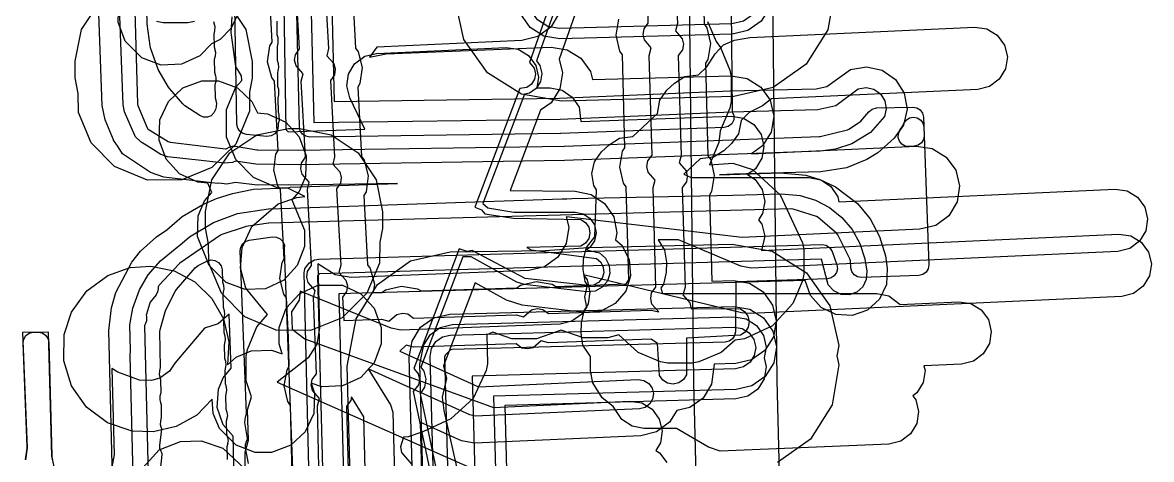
# Model space of a CAD drawing. Header units: metres. Extents: x 17722 to 17999, y 13535 to 15917.
# Drawn here: x 17804.1 to 17858.5, y 15397.8 to 15418.8 of the extents above; entities that cross this region are included whole.
import ezdxf

# ---------------------------------------------------------------- set-up
doc = ezdxf.new("R2010")
doc.units = ezdxf.units.M
for name, color, linetype in [('AI_GREENING_ALLOWED_ZONE', 4, 'Continuous'), ('AI_GREENING_EXCLUSIONS', 1, 'Continuous'), ('AI_GREENING_LAWN', 82, 'Continuous')]:
    doc.layers.add(name, color=color, linetype=linetype)

msp = doc.modelspace()

# ---------------------------------------------------------------- linework, layer by layer
at = {"layer": 'AI_GREENING_ALLOWED_ZONE'}
msp.add_lwpolyline([(17846.818, 15412.805), (17846.636, 15412.83), (17846.475, 15412.921), (17846.357, 15413.063), (17846.3, 15413.239), (17846.31, 15413.423), (17846.386, 15413.591), (17846.529, 15413.794), (17846.577, 15413.91), (17846.683, 15414.07), (17846.842, 15414.178), (17847.031, 15414.218), (17847.22, 15414.184), (17847.383, 15414.081), (17847.494, 15413.924), (17847.538, 15413.737), (17847.553, 15413.334), (17847.522, 15413.143), (17847.421, 15412.977), (17847.264, 15412.863), (17847.076, 15412.816), (17846.818, 15412.805)], close=True, dxfattribs=at)
msp.add_lwpolyline([(17804.287, 15397.746), (17804.372, 15398.289), (17804.375, 15398.338), (17804.169, 15403.345), (17804.201, 15403.541), (17804.306, 15403.71), (17804.468, 15403.824), (17804.662, 15403.866), (17804.905, 15403.869), (17805.095, 15403.834), (17805.258, 15403.73), (17805.369, 15403.571), (17805.411, 15403.382), (17805.55, 15397.927), (17805.556, 15397.878), (17805.593, 15397.714)], dxfattribs=at)
at = {"layer": 'AI_GREENING_EXCLUSIONS'}
for points in [[(17846.455, 15514.793), (17847.112, 15475.226), (17846.972, 15474.458), (17846.581, 15473.835), (17845.908, 15473.358), (17845.19, 15473.195), (17839.663, 15472.978), (17840.458, 15401.539), (17843.063, 15298.501), (17845.054, 15183.374)], [(17840.715, 15202.784), (17839.063, 15298.423), (17836.459, 15401.452), (17835.641, 15474.878), (17835.785, 15475.645), (17836.172, 15476.258), (17836.855, 15476.739), (17837.563, 15476.898), (17843.08, 15477.115), (17842.49, 15512.663)], [(17816.649, 15476.865), (17818.166, 15413.964), (17830.032, 15414.127), (17838.269, 15414.481), (17842.438, 15414.582), (17843.302, 15414.784), (17844.368, 15415.578), (17844.752, 15415.645), (17845.133, 15415.561), (17845.453, 15415.337), (17845.662, 15415.007), (17845.73, 15414.623), (17845.645, 15414.242), (17844.962, 15413.484), (17844.073, 15412.936), (17843.277, 15412.676), (17842.543, 15412.584), (17830.237, 15412.129), (17817.446, 15411.925), (17815.385, 15411.948), (17814.393, 15412.103), (17814.254, 15412.031), (17813.865, 15411.999), (17812.738, 15412.129), (17812.738, 15412.129), (17811.119, 15412.316), (17811.118, 15412.316), (17811.118, 15412.316), (17811.118, 15412.316), (17810.797, 15412.429), (17810.797, 15412.429), (17810.797, 15412.429), (17810.099, 15412.863), (17810.097, 15412.865), (17809.853, 15413.017), (17809.569, 15413.284), (17809.569, 15413.284), (17809.569, 15413.284), (17809.546, 15413.336), (17809.058, 15414.468), (17809.058, 15414.468), (17809.058, 15414.468), (17808.985, 15414.808), (17808.985, 15414.808), (17808.985, 15414.808), (17808.561, 15426.34)], [(17817.649, 15476.886), (17819.141, 15414.978), (17830.004, 15415.126), (17838.214, 15415.48), (17842.359, 15415.58), (17842.867, 15415.691), (17844.006, 15416.51), (17844.775, 15416.645), (17845.536, 15416.476), (17846.175, 15416.028), (17846.594, 15415.369), (17846.729, 15414.601), (17846.56, 15413.839), (17846.112, 15413.2), (17845.32, 15412.504), (17844.786, 15412.175), (17843.818, 15411.783), (17842.569, 15411.584), (17838.393, 15411.476), (17837.704, 15411.447), (17840.655, 15411.532), (17841.847, 15411.419), (17842.533, 15411.219), (17843.288, 15410.866), (17844.342, 15410.057), (17844.946, 15409.322), (17845.404, 15408.475), (17845.693, 15407.538), (17845.778, 15406.941), (17845.735, 15406.162), (17845.397, 15405.458), (17844.816, 15404.938), (17844.08, 15404.679), (17843.301, 15404.722), (17842.597, 15405.06), (17842.077, 15405.642), (17841.823, 15406.364), (17819.375, 15405.712), (17820.067, 15378.766)], [(17830.541, 15473.527), (17831.91, 15422.038), (17838.197, 15422.206), (17838.966, 15422.074), (17839.626, 15421.658), (17840.077, 15421.021), (17840.249, 15420.26), (17840.117, 15419.49), (17839.701, 15418.83), (17839.064, 15418.38), (17838.303, 15418.207), (17830.017, 15417.987), (17829.248, 15418.119), (17828.588, 15418.535), (17828.137, 15419.172), (17827.965, 15419.933), (17826.489, 15475.42)], [(17830.897, 15473.188), (17832.245, 15422.483), (17838.2, 15422.641), (17838.776, 15422.543), (17839.271, 15422.23), (17839.609, 15421.753), (17839.739, 15421.182), (17839.652, 15420.675), (17839.749, 15420.246), (17839.65, 15419.669), (17839.338, 15419.174), (17838.86, 15418.836), (17838.29, 15418.707), (17830.004, 15418.487), (17829.427, 15418.585), (17828.932, 15418.898), (17828.594, 15419.375), (17828.465, 15419.946), (17826.989, 15475.433)], [(17834.489, 15469.782), (17835.651, 15426.075), (17838.106, 15426.14), (17840.029, 15425.811), (17841.68, 15424.77), (17842.806, 15423.178), (17843.238, 15421.275), (17843.151, 15420.768), (17843.248, 15420.339), (17842.918, 15418.416), (17841.878, 15416.766), (17840.285, 15415.639), (17838.383, 15415.208), (17830.097, 15414.988), (17828.174, 15415.317), (17826.524, 15416.358), (17825.397, 15417.951), (17824.966, 15419.853), (17823.49, 15475.34)], [(17816.595, 15427.463), (17816.817, 15413.63), (17816.931, 15413.516), (17820.626, 15413.645), (17819.897, 15415.151), (17819.757, 15415.72), (17819.839, 15416.28), (17820.135, 15416.785), (17820.619, 15417.146), (17821.187, 15417.286), (17827.423, 15417.571), (17828.001, 15417.483), (17828.502, 15417.18), (17828.849, 15416.709), (17828.99, 15416.141), (17828.911, 15415.624), (17829.552, 15415.624), (17830.126, 15415.51), (17830.612, 15415.185), (17830.937, 15414.698), (17831.028, 15414.008), (17838.28, 15414.261), (17838.858, 15414.167), (17839.356, 15413.859), (17839.698, 15413.384), (17839.832, 15412.814), (17839.738, 15412.237), (17839.43, 15411.739), (17839.041, 15411.459), (17839.422, 15411.215), (17839.756, 15410.734), (17839.88, 15410.162), (17839.776, 15409.586), (17839.582, 15409.285), (17839.743, 15409.062), (17839.88, 15408.493), (17839.714, 15407.795), (17856.924, 15408.59), (17857.503, 15408.503), (17858.004, 15408.201), (17858.351, 15407.729), (17858.492, 15407.161), (17858.404, 15406.583), (17858.102, 15406.082), (17857.631, 15405.734), (17857.063, 15405.594), (17839.171, 15404.766), (17838.752, 15404.806), (17831.155, 15406.627), (17831.328, 15406.389), (17831.464, 15405.82), (17831.372, 15405.242), (17831.066, 15404.743), (17830.593, 15404.399), (17830.024, 15404.262), (17822.356, 15403.968), (17821.889, 15404.06), (17817.518, 15405.843), (17817.46, 15405.408), (17817.093, 15404.845), (17817.122, 15404.02), (17817.736, 15403.552), (17826.815, 15400.255), (17833.374, 15400.554), (17833.952, 15400.466), (17834.453, 15400.163), (17834.8, 15399.692), (17834.941, 15399.124), (17834.853, 15398.545), (17834.63, 15398.176), (17834.812, 15398.066), (17835.159, 15397.595)], [(17808.893, 15380.065), (17808.337, 15402.656), (17808.301, 15403.951), (17808.433, 15405.043), (17808.644, 15405.78), (17809.406, 15407.243), (17809.833, 15407.762), (17810.594, 15408.465), (17811.097, 15408.792), (17811.832, 15409.433), (17812.833, 15410.013), (17813.489, 15410.298), (17814.258, 15410.549), (17815.265, 15410.75), (17816.89, 15410.812), (17817.035, 15410.846), (17822.198, 15411.019), (17817.04, 15410.949), (17816.971, 15410.961), (17815.435, 15410.944), (17814.392, 15411.075), (17813.979, 15410.993), (17813.589, 15411.036), (17813.529, 15411.031), (17810.954, 15411.33), (17810.954, 15411.33), (17810.954, 15411.33), (17810.312, 15411.554), (17810.312, 15411.554), (17810.312, 15411.554), (17808.96, 15412.459), (17808.96, 15412.459), (17808.96, 15412.459), (17808.745, 15412.785), (17808.53, 15413.111), (17808.53, 15413.111), (17808.53, 15413.111), (17808.527, 15413.119), (17808.132, 15414.091), (17807.985, 15414.772), (17807.985, 15414.772), (17807.985, 15414.772), (17807.562, 15426.292)], [(17817.123, 15396.999), (17817.05, 15400.352), (17816.92, 15400.536), (17816.749, 15401.297), (17816.881, 15402.066), (17816.99, 15402.237), (17816.954, 15403.628), (17816.861, 15405.518), (17816.725, 15405.698), (17816.531, 15406.453), (17816.64, 15407.226), (17816.743, 15407.401), (17816.569, 15410.731), (17816.433, 15410.911), (17816.239, 15411.666), (17816.348, 15412.439), (17816.451, 15412.614), (17816.277, 15415.943), (17816.141, 15416.123), (17815.946, 15416.879), (17816.055, 15417.652), (17816.158, 15417.827), (17815.984, 15421.156)], [(17818.433, 15396.633), (17818.339, 15400.322), (17818.439, 15400.676), (17818.108, 15401.064), (17818.048, 15401.33), (17818.095, 15401.599), (17818.3, 15401.872), (17818.15, 15405.527), (17818.239, 15405.884), (17817.897, 15406.262), (17817.829, 15406.526), (17817.867, 15406.796), (17818.063, 15407.075), (17817.858, 15410.74), (17817.947, 15411.097), (17817.605, 15411.475), (17817.536, 15411.739), (17817.575, 15412.009), (17817.771, 15412.288), (17817.566, 15415.953), (17817.655, 15416.31), (17817.312, 15416.687), (17817.244, 15416.952), (17817.282, 15417.222), (17817.479, 15417.501), (17817.273, 15421.166)], [(17818.674, 15421.195), (17818.879, 15417.529), (17818.79, 15417.173), (17819.133, 15416.795), (17819.201, 15416.531), (17819.163, 15416.26), (17818.966, 15415.982), (17819.172, 15412.316), (17819.083, 15411.96), (17819.425, 15411.582), (17819.493, 15411.318), (17819.455, 15411.047), (17819.258, 15410.769), (17819.464, 15407.103), (17819.375, 15406.747), (17819.717, 15406.369), (17819.785, 15406.105), (17819.747, 15405.834), (17819.551, 15405.556), (17819.614, 15404.432), (17821.425, 15404.493), (17821.78, 15404.396), (17822.165, 15404.729), (17822.431, 15404.792), (17822.7, 15404.747), (17822.975, 15404.545), (17827.916, 15404.711), (17828.271, 15404.614), (17828.656, 15404.948), (17828.922, 15405.01), (17829.191, 15404.966), (17829.466, 15404.764), (17834.407, 15404.93), (17834.773, 15404.845), (17834.449, 15405.224), (17834.388, 15405.49), (17834.433, 15405.759), (17834.637, 15406.033), (17834.499, 15410.838), (17834.597, 15411.192), (17834.265, 15411.578), (17834.204, 15411.845), (17834.25, 15412.114), (17834.454, 15412.387), (17834.315, 15417.192), (17834.414, 15417.546), (17834.082, 15417.933), (17834.021, 15418.199), (17834.067, 15418.468), (17834.271, 15418.742), (17834.248, 15421.388)], [(17835.54, 15421.426), (17835.671, 15418.732), (17835.573, 15418.378), (17835.905, 15417.991), (17835.966, 15417.725), (17835.92, 15417.456), (17835.716, 15417.183), (17835.855, 15412.377), (17835.756, 15412.023), (17836.088, 15411.637), (17836.149, 15411.37), (17836.103, 15411.101), (17835.899, 15410.828), (17836.038, 15406.023), (17835.939, 15405.669), (17836.271, 15405.282), (17836.329, 15404.995), (17838.676, 15405.014), (17838.907, 15404.869), (17839.065, 15404.646), (17839.126, 15404.379), (17839.08, 15404.11), (17838.935, 15403.879), (17838.712, 15403.721), (17836.108, 15403.587), (17836.106, 15401.827), (17835.961, 15401.595), (17835.738, 15401.437), (17835.472, 15401.376), (17835.202, 15401.422), (17834.971, 15401.567), (17834.813, 15401.789), (17834.715, 15403.321), (17834.405, 15403.529), (17829.463, 15403.363), (17829.108, 15403.46), (17828.723, 15403.126), (17828.457, 15403.064), (17828.188, 15403.108), (17827.914, 15403.311), (17822.972, 15403.144), (17822.617, 15403.241), (17822.303, 15402.959), (17826.101, 15401.237), (17833.789, 15401.588), (17834.059, 15401.547), (17834.293, 15401.405), (17834.455, 15401.186), (17834.521, 15400.92), (17834.48, 15400.65), (17834.338, 15400.417), (17834.118, 15400.255), (17833.853, 15400.189), (17825.942, 15399.83), (17825.676, 15399.892), (17820.78, 15402.112), (17821.867, 15400.377), (17821.974, 15400.023), (17822.174, 15392.161)], [(17836.901, 15421.197), (17836.96, 15418.707), (17837.091, 15418.523), (17837.265, 15417.762), (17837.135, 15416.993), (17837.027, 15416.821), (17837.144, 15412.352), (17837.274, 15412.169), (17837.448, 15411.408), (17837.318, 15410.639), (17837.21, 15410.467), (17837.33, 15406.329), (17838.371, 15406.359), (17839.141, 15406.228), (17839.801, 15405.813), (17840.252, 15405.176), (17840.425, 15404.415), (17840.294, 15403.646), (17839.879, 15402.985), (17839.242, 15402.534), (17838.481, 15402.361), (17837.445, 15402.331), (17837.321, 15401.364), (17836.906, 15400.703), (17836.27, 15400.251), (17835.641, 15400.107), (17835.299, 15399.54), (17834.67, 15399.078), (17833.913, 15398.891), (17825.899, 15398.531), (17825.284, 15398.649), (17823.287, 15399.548), (17823.474, 15392.194)], [(17819.994, 15420.869), (17820.168, 15417.539), (17820.304, 15417.359), (17820.499, 15416.604), (17820.39, 15415.831), (17820.287, 15415.656), (17820.461, 15412.326), (17820.596, 15412.146), (17820.791, 15411.391), (17820.682, 15410.618), (17820.579, 15410.443), (17820.753, 15407.113), (17820.888, 15406.933), (17821.083, 15406.178), (17821.027, 15405.78), (17821.444, 15405.782), (17821.627, 15405.913), (17822.387, 15406.091), (17823.157, 15405.965), (17823.33, 15405.858), (17827.935, 15406), (17828.118, 15406.132), (17828.878, 15406.31), (17829.648, 15406.183), (17829.821, 15406.076), (17833.213, 15406.191), (17833.326, 15406.394), (17833.21, 15410.863), (17833.079, 15411.046), (17832.905, 15411.807), (17833.035, 15412.577), (17833.143, 15412.749), (17833.026, 15417.217), (17832.896, 15417.401), (17832.722, 15418.162), (17832.852, 15418.931)], [(17814.03, 15419.729), (17814.898, 15418.432), (17815.202, 15416.901), (17815.202, 15416.095), (17815.071, 15415.436), (17815.071, 15414.511), (17814.408, 15412.925), (17813.264, 15411.802), (17811.819, 15411.198), (17810.158, 15411.182), (17808.572, 15411.845), (17807.449, 15412.989), (17806.845, 15414.434), (17806.829, 15415.354), (17806.68, 15416.104), (17806.68, 15416.906), (17806.984, 15418.437), (17807.852, 15419.734)], [(17829.561, 15419.723), (17828.547, 15416.841), (17828.778, 15416.574), (17828.839, 15416.307), (17828.794, 15416.038), (17828.649, 15415.807), (17828.427, 15415.648), (17828.092, 15415.598), (17825.926, 15409.892), (17826.246, 15409.76), (17826.404, 15409.573), (17827.778, 15409.35), (17831.024, 15409.297), (17831.251, 15409.145), (17831.403, 15408.918), (17831.456, 15408.65), (17831.403, 15408.382), (17831.251, 15408.155), (17831.024, 15408.003), (17828.43, 15407.95), (17828.636, 15407.836), (17831.773, 15407.425), (17831.981, 15407.248), (17832.106, 15407.005), (17832.129, 15406.733), (17832.046, 15406.473), (17831.869, 15406.265), (17831.626, 15406.14), (17831.354, 15406.117), (17828.34, 15406.461), (17825.794, 15407.807), (17825.554, 15407.757), (17825.165, 15407.887), (17822.978, 15402.126), (17823.195, 15401.867), (17823.256, 15401.6), (17823.211, 15401.331), (17822.958, 15401.023), (17823.868, 15396.688)], [(17829.844, 15419.623), (17828.893, 15416.92), (17829.051, 15416.697), (17829.139, 15416.316), (17829.074, 15415.932), (17828.867, 15415.601), (17828.55, 15415.375), (17828.307, 15415.319), (17826.31, 15410.058), (17826.553, 15409.852), (17827.802, 15409.65), (17830.756, 15409.65), (17831.139, 15409.574), (17831.463, 15409.357), (17831.68, 15409.033), (17831.756, 15408.65), (17831.68, 15408.267), (17831.463, 15407.943), (17831.301, 15407.834), (17831.918, 15407.687), (17832.216, 15407.435), (17832.395, 15407.088), (17832.427, 15406.699), (17832.308, 15406.328), (17832.056, 15406.03), (17831.709, 15405.851), (17831.32, 15405.819), (17828.305, 15406.163), (17827.935, 15406.281), (17825.738, 15407.494), (17825.338, 15407.498), (17823.324, 15402.193), (17823.468, 15401.99), (17823.556, 15401.609), (17823.491, 15401.225), (17823.29, 15400.903), (17824.164, 15396.736)], [(17809.48, 15396.833), (17810.718, 15398.206), (17811.748, 15398.613), (17812.742, 15398.64), (17813.792, 15398.288), (17814.857, 15397.28), (17814.857, 15398.094), (17815.031, 15398.678), (17814.977, 15400.133), (17815.169, 15400.759), (17814.914, 15401.534), (17814.914, 15402.722), (17814.98, 15403.044), (17815.433, 15404.128), (17815.94, 15404.721), (17814.896, 15405.991), (17814.643, 15406.953), (17814.719, 15407.945), (17815.177, 15408.953), (17816.456, 15410.051), (17817.347, 15410.346), (17817.732, 15410.398), (17816.918, 15410.807), (17816.407, 15410.821), (17815.268, 15411.312), (17814.42, 15412.178), (17813.966, 15413.261), (17813.966, 15414.585), (17814.42, 15415.668), (17814.708, 15415.974), (17814.683, 15416.199), (17814.419, 15416.662), (17814.183, 15418.292), (17814.244, 15419.047)], [(17829.978, 15419.223), (17829.575, 15418.555), (17828.946, 15418.092), (17828.189, 15417.905), (17821.203, 15417.587), (17820.848, 15417.101), (17821.647, 15417.27), (17829.591, 15417.579), (17830.361, 15417.457), (17831.026, 15417.049), (17831.485, 15416.417), (17831.579, 15416.024), (17838.26, 15416.212), (17839.03, 15416.081), (17839.69, 15415.666), (17840.142, 15415.03), (17840.316, 15414.269), (17840.185, 15413.5), (17839.77, 15412.839), (17839.234, 15412.458), (17847.166, 15412.82), (17847.938, 15412.703), (17848.606, 15412.3), (17849.068, 15411.671), (17849.255, 15410.914), (17849.138, 15410.142), (17848.734, 15409.474), (17848.106, 15409.011), (17847.348, 15408.825), (17838.796, 15408.434), (17830.322, 15409.427), (17830.444, 15408.917), (17830.322, 15408.146), (17829.914, 15407.481), (17829.282, 15407.022), (17828.523, 15406.841), (17819.968, 15406.508), (17819.198, 15406.63), (17818.355, 15407.157), (17818.444, 15404.062), (17818.313, 15403.292), (17817.899, 15402.631), (17816.398, 15401.469), (17827.141, 15396.715)], [(17830.737, 15419.148), (17829.985, 15417.012), (17830.139, 15416.346), (17830.009, 15415.577), (17829.595, 15414.915), (17829.085, 15414.552), (17827.62, 15410.692), (17830.756, 15410.65), (17831.521, 15410.498), (17832.17, 15410.064), (17832.604, 15409.415), (17832.756, 15408.65), (17832.69, 15408.319), (17832.999, 15408.057), (17833.356, 15407.363), (17833.421, 15406.586), (17833.183, 15405.843), (17832.678, 15405.247), (17831.984, 15404.89), (17831.207, 15404.825), (17828.192, 15405.169), (17827.452, 15405.406), (17825.932, 15406.245), (17824.415, 15402.249), (17824.556, 15401.639), (17824.346, 15400.741), (17824.43, 15400.101), (17825.152, 15396.894)], [(17812.42, 15418.828), (17812.098, 15418.763), (17810.91, 15418.763), (17810.588, 15418.828)], [(17837.119, 15418.815), (17837.532, 15417.863), (17837.744, 15417.564), (17838.198, 15416.481), (17838.263, 15416.158), (17838.263, 15414.971), (17838.198, 15414.649), (17837.735, 15413.552), (17837.67, 15412.994), (17837.222, 15411.923), (17838.342, 15411.997), (17839.291, 15411.697), (17840.616, 15410.486), (17841.69, 15408.17), (17841.755, 15407.848), (17841.755, 15406.661), (17841.69, 15406.338), (17841.236, 15405.255), (17840.248, 15404.181), (17838.902, 15403.55), (17838.451, 15403.485), (17837.782, 15402.902), (17836.699, 15402.449), (17836.376, 15402.384), (17835.189, 15402.384), (17834.866, 15402.449), (17833.783, 15402.902), (17832.848, 15403.751), (17832.321, 15403.601), (17831.134, 15403.601), (17830.078, 15403.973), (17828.895, 15403.548), (17827.708, 15403.548), (17826.781, 15403.866), (17826.495, 15403.746), (17826.536, 15402.354), (17826.471, 15402.031), (17825.841, 15400.684), (17824.767, 15399.697), (17823.423, 15399.072), (17822.712, 15398.831), (17822.492, 15398.828), (17822.341, 15398.362), (17822.395, 15398.084), (17822.886, 15397.507)], [(17809.965, 15377.032), (17809.33, 15402.745), (17809.351, 15402.995), (17809.318, 15404.23), (17809.455, 15405.029), (17809.78, 15405.906), (17810.192, 15406.624), (17810.784, 15407.299), (17811.668, 15408.024), (17811.723, 15408.058), (17811.723, 15408.058), (17812.178, 15408.456), (17813.335, 15409.148), (17814.49, 15409.576), (17815.993, 15409.814), (17817.062, 15409.845), (17817.068, 15409.846), (17830.118, 15410.281), (17830.266, 15410.289), (17830.344, 15410.289), (17830.59, 15410.297), (17838.344, 15410.465), (17840.685, 15410.533), (17841.581, 15410.455), (17842.326, 15410.229), (17843.002, 15409.871), (17843.594, 15409.393), (17844.085, 15408.812), (17844.461, 15408.141), (17844.703, 15407.397), (17844.788, 15406.8), (17844.767, 15406.411), (17844.598, 15406.059), (17844.307, 15405.799), (17843.939, 15405.669), (17843.549, 15405.691), (17843.198, 15405.86), (17842.937, 15406.151), (17842.605, 15407.387), (17818.449, 15406.685), (17818.352, 15406.583), (17819.068, 15378.73)], [(17820.584, 15372.656), (17819.776, 15402.235), (17820.2, 15404.521), (17821.239, 15406.173), (17822.831, 15407.3), (17824.733, 15407.733), (17829.306, 15407.81), (17831.379, 15407.939), (17838.316, 15408.111), (17840.239, 15407.777), (17841.887, 15406.734), (17843.011, 15405.139), (17843.439, 15403.236), (17843.351, 15402.728), (17843.449, 15402.297), (17843.121, 15400.373), (17842.082, 15398.722), (17840.491, 15397.594)], [(17824.808, 15327.881), (17822.765, 15402.677), (17822.896, 15403.446), (17823.312, 15404.107), (17823.948, 15404.558), (17824.709, 15404.731), (17838.385, 15405.111), (17839.154, 15404.98), (17839.814, 15404.565), (17840.266, 15403.928), (17840.439, 15403.168), (17840.308, 15402.398), (17839.893, 15401.738), (17839.256, 15401.286), (17838.496, 15401.113), (17826.818, 15400.788), (17828.751, 15329.989)], [(17814.723, 15380.141), (17814.281, 15398.865), (17813.807, 15399.417), (17813.522, 15400.25), (17813.581, 15401.136), (17813.807, 15401.677), (17814.186, 15402.134), (17814.095, 15404.739), (17813.561, 15404.281), (17812.906, 15404.072), (17811.47, 15402.387), (17811.224, 15401.996), (17810.748, 15401.655), (17810.36, 15401.539), (17809.775, 15401.563), (17808.726, 15401.946), (17808.444, 15402.121), (17808.55, 15397.978), (17808.45, 15397.401)], [(17825.307, 15327.894), (17823.275, 15402.33), (17823.468, 15403.271), (17823.78, 15403.766), (17824.258, 15404.104), (17824.829, 15404.234), (17838.403, 15404.612), (17838.98, 15404.512), (17838.98, 15404.512), (17839.474, 15404.199), (17839.811, 15403.72), (17839.94, 15403.149), (17839.851, 15402.636), (17839.95, 15402.2), (17839.852, 15401.623), (17839.54, 15401.128), (17839.063, 15400.789), (17838.492, 15400.659), (17827.365, 15400.352), (17829.17, 15330.456)], [(17805.679, 15397.331), (17805.55, 15397.902), (17805.399, 15403.876), (17804.148, 15403.859), (17804.376, 15398.313), (17804.285, 15397.735)], [(17825.807, 15327.908), (17823.765, 15402.705), (17823.83, 15403.089), (17824.038, 15403.419), (17824.356, 15403.645), (17824.737, 15403.732), (17838.412, 15404.112), (17838.797, 15404.046), (17839.127, 15403.839), (17839.353, 15403.52), (17839.44, 15403.14), (17839.374, 15402.755), (17839.167, 15402.425), (17838.848, 15402.199), (17838.468, 15402.112), (17825.791, 15401.76), (17827.779, 15328.962)], [(17820.775, 15392.125), (17820.579, 15399.796), (17819.976, 15400.759), (17819.945, 15400.58), (17819.74, 15400.308), (17819.834, 15396.619)]]:
    msp.add_lwpolyline(points, dxfattribs=at)
for points in [[(17812.577, 15422.433), (17813.494, 15422.092), (17814.193, 15421.445), (17814.641, 15420.369), (17814.602, 15419.383), (17814.193, 15418.501), (17813.653, 15417.961), (17813.248, 15417.751), (17812.682, 15417.172), (17811.8, 15416.763), (17810.814, 15416.724), (17809.897, 15417.065), (17809.091, 15417.871), (17808.75, 15418.788), (17808.789, 15419.774), (17809.198, 15420.656), (17809.738, 15421.196), (17810.143, 15421.406), (17810.709, 15421.985), (17811.591, 15422.394), (17812.577, 15422.433)], [(17831.033, 15403.824), (17831.049, 15404.324), (17831.183, 15404.894), (17831.305, 15405.065), (17831.214, 15405.568), (17831.337, 15406.134), (17831.231, 15406.305), (17831.137, 15406.882), (17831.154, 15407.382), (17831.288, 15407.952), (17831.692, 15408.465), (17831.77, 15410.723), (17831.644, 15410.925), (17831.547, 15411.502), (17831.679, 15412.073), (17832.018, 15412.549), (17832.383, 15412.892), (17832.879, 15413.202), (17833.527, 15413.282), (17834.712, 15414.397), (17834.831, 15415.039), (17835.171, 15415.516), (17835.535, 15415.858), (17836.031, 15416.168), (17836.68, 15416.249), (17837.087, 15416.632), (17837.489, 15417.268), (17837.892, 15417.692), (17838.426, 15417.93), (17839.16, 15418.056), (17849.991, 15418.55), (17850.57, 15418.462), (17851.071, 15418.159), (17851.418, 15417.688), (17851.558, 15417.12), (17851.47, 15416.541), (17851.167, 15416.04), (17850.696, 15415.693), (17850.128, 15415.553), (17840.208, 15415.1), (17839.766, 15414.756), (17839.133, 15414.438), (17838.736, 15414.064), (17838.616, 15413.422), (17838.276, 15412.945), (17837.912, 15412.603), (17837.416, 15412.292), (17836.767, 15412.212), (17835.979, 15411.47), (17836.339, 15411.317), (17842.002, 15411.317), (17842.576, 15411.203), (17843.063, 15410.878), (17843.388, 15410.392), (17843.437, 15410.146), (17856.741, 15410.753), (17857.32, 15410.665), (17857.821, 15410.363), (17858.168, 15409.891), (17858.308, 15409.323), (17858.22, 15408.744), (17857.918, 15408.244), (17857.446, 15407.897), (17856.878, 15407.756), (17839.221, 15406.953), (17838.726, 15407.042), (17835.726, 15408.317), (17834.751, 15408.317), (17835.058, 15407.822), (17835.152, 15407.244), (17835.135, 15406.744), (17835.001, 15406.175), (17834.869, 15405.992), (17834.952, 15405.737), (17845.279, 15405.737), (17845.853, 15405.623), (17846.4, 15405.208), (17849.215, 15405.337), (17849.794, 15405.249), (17850.295, 15404.946), (17850.642, 15404.475), (17850.782, 15403.907), (17850.694, 15403.328), (17850.392, 15402.827), (17849.92, 15402.48), (17849.352, 15402.34), (17847.542, 15402.257), (17847.597, 15402.036), (17847.509, 15401.457), (17847.206, 15400.956), (17847.007, 15400.81), (17847.145, 15400.624), (17847.285, 15400.056), (17847.197, 15399.477), (17846.894, 15398.976), (17846.423, 15398.629), (17845.855, 15398.489), (17837.723, 15398.143), (17837.17, 15398.335), (17835.635, 15399.237), (17834.061, 15399.237), (17833.487, 15399.351), (17833, 15399.676), (17832.575, 15400.299), (17832.052, 15400.709), (17831.6, 15401.44), (17831.488, 15402.014), (17831.495, 15402.707), (17831.127, 15403.247), (17831.033, 15403.824)], [(17811.061, 15412.192), (17810.72, 15413.109), (17810.759, 15414.095), (17811.168, 15414.977), (17811.867, 15415.624), (17812.784, 15415.965), (17813.576, 15415.965), (17814.493, 15415.624), (17815.192, 15414.977), (17815.465, 15414.42), (17815.934, 15414.381), (17816.816, 15413.972), (17817.463, 15413.273), (17817.804, 15412.356), (17817.765, 15411.37), (17817.463, 15410.647), (17817.11, 15410.243), (17817.716, 15408.782), (17817.716, 15407.99), (17817.375, 15407.073), (17816.728, 15406.374), (17815.846, 15405.965), (17814.86, 15405.926), (17813.943, 15406.267), (17813.137, 15407.073), (17812.568, 15408.479), (17812.607, 15409.465), (17812.909, 15410.188), (17813.262, 15410.592), (17813.059, 15411.045), (17812.59, 15411.084), (17811.708, 15411.493), (17811.061, 15412.192)], [(17815.423, 15413.367), (17816.954, 15413.671), (17817.476, 15413.666), (17819.007, 15413.362), (17820.304, 15412.494), (17821.172, 15411.197), (17821.476, 15409.666), (17821.476, 15408.86), (17821.345, 15408.201), (17821.329, 15407.199), (17820.725, 15405.754), (17819.538, 15404.567), (17818.016, 15403.947), (17816.355, 15403.963), (17814.846, 15404.61), (17813.723, 15405.754), (17813.119, 15407.199), (17813.103, 15408.119), (17812.954, 15408.869), (17812.954, 15409.671), (17813.258, 15411.202), (17814.126, 15412.499), (17815.423, 15413.367)], [(17809.324, 15406.979), (17810.33, 15407.046), (17811.442, 15406.818), (17812.444, 15406.287), (17813.258, 15405.496), (17813.816, 15404.509), (17814.074, 15403.404), (17814.013, 15402.301), (17814.429, 15402.666), (17815.152, 15402.968), (17816.138, 15403.007), (17816.65, 15402.835), (17816.493, 15403.313), (17816.493, 15404.105), (17816.834, 15405.022), (17817.481, 15405.721), (17818.363, 15406.13), (17819.543, 15406.13), (17820.425, 15405.721), (17821.072, 15405.022), (17821.413, 15404.105), (17821.413, 15403.313), (17821.072, 15402.396), (17820.425, 15401.697), (17819.543, 15401.288), (17818.557, 15401.249), (17818.045, 15401.421), (17818.202, 15400.943), (17818.163, 15399.957), (17817.754, 15399.075), (17817.055, 15398.428), (17816.138, 15398.087), (17815.346, 15398.087), (17814.429, 15398.428), (17813.623, 15399.234), (17813.321, 15399.957), (17813.282, 15400.644), (17812.531, 15399.886), (17811.544, 15399.328), (17810.439, 15399.07), (17809.43, 15399.109), (17808.236, 15399.51), (17807.226, 15400.262), (17806.5, 15401.291), (17806.13, 15402.495), (17806.153, 15403.755), (17806.508, 15404.832), (17807.239, 15405.858), (17808.252, 15406.606), (17809.324, 15406.979)]]:
    msp.add_lwpolyline(points, close=True, dxfattribs=at)
at = {"layer": 'AI_GREENING_LAWN'}
for points in [[(17838.259, 15419.399), (17838.313, 15414.524), (17838.329, 15414.449), (17838.389, 15414.303), (17838.382, 15414.091), (17838.287, 15413.901), (17838.121, 15413.768), (17837.916, 15413.715), (17830.057, 15413.427), (17830.045, 15413.427), (17817.979, 15413.262), (17817.979, 15413.262), (17817.788, 15413.297), (17817.625, 15413.402), (17817.514, 15413.561), (17817.472, 15413.75), (17816.006, 15476.557)], [(17807.962, 15474.594), (17809.684, 15414.863), (17809.702, 15414.776), (17810.142, 15413.703), (17810.162, 15413.671), (17810.19, 15413.647), (17811.158, 15413.042), (17811.26, 15413.007), (17813.913, 15412.698), (17813.949, 15412.699), (17813.983, 15412.711), (17814.093, 15412.767), (17814.243, 15412.817), (17814.402, 15412.816), (17815.433, 15412.648), (17815.471, 15412.645), (17817.428, 15412.625), (17817.434, 15412.625), (17830.225, 15412.829), (17830.23, 15412.829), (17842.499, 15413.283), (17842.55, 15413.29), (17843.856, 15413.613), (17843.928, 15413.644), (17844.445, 15413.969), (17844.504, 15414.021), (17844.885, 15414.479), (17845.051, 15414.609), (17845.256, 15414.66), (17847.007, 15414.706), (17847.198, 15414.674), (17847.363, 15414.571), (17847.476, 15414.413), (17847.52, 15414.225), (17847.782, 15407.118), (17847.751, 15406.925), (17847.649, 15406.759), (17847.49, 15406.645), (17847.3, 15406.6), (17844.533, 15406.501), (17844.342, 15406.532), (17844.177, 15406.632), (17844.063, 15406.788), (17844.016, 15406.975), (17843.999, 15407.304), (17843.973, 15407.402), (17843.396, 15408.555), (17843.335, 15408.633), (17842.446, 15409.385), (17842.363, 15409.431), (17841.237, 15409.798), (17841.153, 15409.81), (17816.011, 15409.114), (17815.983, 15409.111), (17814.904, 15408.959), (17814.859, 15408.948), (17813.744, 15408.567), (17813.684, 15408.536), (17811.722, 15407.19), (17811.682, 15407.155), (17810.71, 15406.123), (17810.686, 15406.087), (17810.677, 15406.044), (17810.675, 15405.961), (17810.646, 15405.808), (17810.572, 15405.671), (17810.295, 15405.309), (17810.253, 15405.227), (17810.11, 15404.733), (17810.105, 15404.694), (17810.118, 15404.628), (17810.115, 15404.419), (17810.058, 15404.295), (17810.065, 15404.291), (17810.027, 15404.218), (17810.021, 15404.178), (17811.599, 15339.206)], [(17816.381, 15418.843), (17816.391, 15418.201), (17816.437, 15418.048), (17816.441, 15417.78), (17816.4, 15417.624), (17816.409, 15416.959), (17816.456, 15416.8), (17816.474, 15416.611), (17816.452, 15416.538), (17816.458, 15416.536), (17816.416, 15416.358), (17816.427, 15415.717), (17816.472, 15415.563), (17816.476, 15415.295), (17816.435, 15415.139), (17816.445, 15414.474), (17816.49, 15414.32), (17816.494, 15414.052), (17816.453, 15413.897), (17816.454, 15413.795), (17816.413, 15413.591), (17816.294, 15413.422), (17816.115, 15413.315), (17815.909, 15413.291), (17814.925, 15413.38), (17814.75, 15413.429), (17814.604, 15413.537), (17814.507, 15413.691), (17814.47, 15413.869), (17814.199, 15428.905)], [(17813.341, 15418.817), (17813.389, 15418.64), (17813.383, 15418.639), (17813.407, 15418.566), (17813.395, 15418.376), (17813.354, 15418.216), (17813.365, 15417.596), (17813.413, 15417.42), (17813.407, 15417.418), (17813.431, 15417.345), (17813.42, 15417.156), (17813.379, 15416.996), (17813.39, 15416.376), (17813.438, 15416.199), (17813.432, 15416.198), (17813.456, 15416.125), (17813.444, 15415.935), (17813.403, 15415.775), (17813.414, 15415.155), (17813.462, 15414.979), (17813.456, 15414.977), (17813.48, 15414.906), (17813.47, 15414.719), (17813.439, 15414.592), (17813.359, 15414.419), (17813.22, 15414.289), (17813.043, 15414.22), (17812.853, 15414.222), (17812.677, 15414.295), (17811.967, 15414.766), (17811.867, 15414.854), (17811.234, 15415.58), (17811.179, 15415.657), (17810.682, 15416.513), (17810.642, 15416.601), (17810.313, 15417.55), (17810.29, 15417.646), (17810.145, 15418.712), (17810.14, 15418.766), (17810.017, 15423.243)], [(17815.021, 15397.553), (17814.887, 15398.308), (17814.884, 15398.462), (17814.927, 15398.609), (17814.965, 15398.688), (17814.975, 15398.723), (17814.975, 15398.759), (17814.85, 15399.527), (17814.878, 15399.789), (17814.915, 15399.882), (17814.931, 15399.981), (17814.626, 15407.78), (17814.652, 15407.96), (17814.741, 15408.119), (17814.881, 15408.236), (17815.054, 15408.294), (17816.186, 15408.459), (17816.377, 15408.449), (17816.551, 15408.369), (17816.682, 15408.229), (17816.751, 15408.051), (17816.747, 15407.86), (17816.737, 15407.81), (17817.283, 15393.507)], [(17818.491, 15373.903), (17817.708, 15406.73), (17817.741, 15406.922), (17817.845, 15407.086), (17817.957, 15407.204), (17818.207, 15407.348), (17818.31, 15407.372), (17818.409, 15407.384), (17842.631, 15408.088), (17842.837, 15408.051), (17843.009, 15407.932), (17843.118, 15407.754), (17843.344, 15407.108), (17843.372, 15406.924), (17843.33, 15406.742), (17843.225, 15406.588), (17843.071, 15406.484), (17842.89, 15406.443), (17838.527, 15406.287), (17838.486, 15406.278), (17838.478, 15406.238), (17838.462, 15403.894), (17838.425, 15403.707), (17838.32, 15403.548), (17838.163, 15403.44), (17837.976, 15403.398), (17824.805, 15403.033), (17824.76, 15403.023), (17824.722, 15402.996), (17824.498, 15402.76), (17824.474, 15402.72), (17824.466, 15402.675), (17826.513, 15327.924)], [(17810.786, 15397.231), (17810.872, 15397.989), (17810.87, 15398.026), (17810.857, 15398.061), (17810.816, 15398.135), (17810.763, 15398.281), (17810.758, 15398.436), (17810.848, 15399.189), (17810.846, 15399.227), (17810.819, 15399.3), (17810.826, 15399.303), (17810.788, 15399.417), (17810.799, 15399.607), (17810.841, 15399.767), (17810.83, 15400.367), (17810.782, 15400.544), (17810.789, 15400.545), (17810.765, 15400.618), (17810.776, 15400.808), (17810.817, 15400.968), (17810.807, 15401.568), (17810.759, 15401.745), (17810.765, 15401.746), (17810.741, 15401.819), (17810.753, 15402.009), (17810.794, 15402.169), (17810.762, 15403.912), (17810.78, 15404.057), (17811.005, 15404.854), (17811.041, 15404.945), (17811.489, 15405.825), (17811.558, 15405.927), (17811.558, 15405.927), (17812.459, 15406.96), (17812.603, 15407.073), (17813.018, 15407.292), (17813.211, 15407.348), (17813.411, 15407.323), (17813.584, 15407.222), (17813.704, 15407.06), (17813.75, 15406.864), (17813.767, 15406.295), (17813.816, 15406.138), (17813.836, 15405.949), (17813.816, 15405.875), (17813.822, 15405.873), (17813.783, 15405.695), (17813.801, 15405.073), (17813.85, 15404.915), (17813.87, 15404.726), (17813.85, 15404.652), (17813.856, 15404.651), (17813.816, 15404.473), (17813.835, 15403.851), (17813.884, 15403.693), (17813.904, 15403.504), (17813.883, 15403.43), (17813.89, 15403.428), (17813.85, 15403.25), (17813.869, 15402.628), (17813.917, 15402.47), (17813.938, 15402.281), (17813.917, 15402.207), (17813.924, 15402.206), (17813.884, 15402.028), (17813.902, 15401.406), (17813.951, 15401.248), (17813.972, 15401.059), (17813.951, 15400.985), (17813.957, 15400.984), (17813.918, 15400.805), (17813.936, 15400.183), (17813.985, 15400.025), (17814.006, 15399.836), (17813.985, 15399.762), (17813.991, 15399.761), (17813.952, 15399.583), (17813.97, 15398.961), (17814.019, 15398.803), (17814.039, 15398.614), (17814.019, 15398.54), (17814.025, 15398.539), (17813.985, 15398.36), (17814.004, 15397.738)]]:
    msp.add_lwpolyline(points, dxfattribs=at)

doc.saveas('drawing.dxf')
